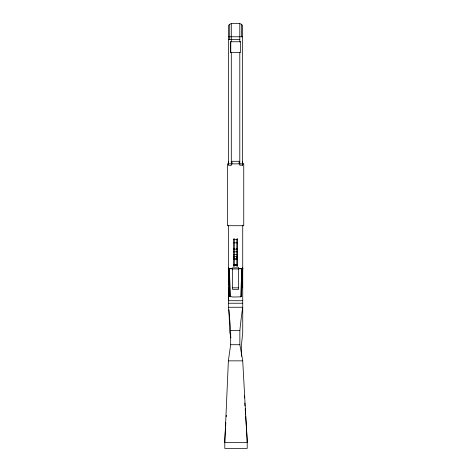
<?xml version="1.0" encoding="UTF-8"?>
<svg xmlns="http://www.w3.org/2000/svg" width="472" height="472" viewBox="0 0 472 472"><rect width="100%" height="100%" fill="white"/><g stroke="black" fill="none" stroke-linecap="round" stroke-linejoin="round"><path stroke-width="0.71" d="M241.44 353.41L241.693 342.578L242.726 332.477L242.726 225.185M228.377 267.854L229.793 296.445L233.31 297.035L240.72 296.841L241.841 268.568L242.726 267.854L242.36 275.831M228.377 307.26A41.023 1.829 86 0 1 230.672 330.595L230.672 344.719A30.243 0.684 -82.1 0 0 228.377 360.85L224.79 442.394L247.21 442.394L242.726 360.85A30.409 0.855 80.2 0 0 239.859 344.719L239.859 330.595A41.099 2.283 -85 0 1 242.726 307.26L228.377 307.26L228.377 225.185M241.817 288.038L242.75 268.167L241.452 296.445L240.72 296.841M229.811 296.133L229.793 296.445L229.262 268.568L228.354 268.167L228.377 269.058M242.614 165.342L242.614 25.447L241.393 24.284L239.8 23.6L231.298 23.6L229.711 24.284L228.489 25.447L228.489 165.342L231.298 165.342L231.298 52.451M236.802 239.593L237.622 239.581L233.504 239.581L234.324 239.623M228.489 36.769L242.614 36.769M228.489 39.447L239.8 39.447M228.489 161.282L228.377 164.227M242.614 161.282L242.726 164.227M242.614 165.2L239.8 165.2L239.8 52.451M233.504 242.809L237.622 242.809M233.504 248.815L234.324 248.815M236.802 248.815L237.622 248.815M233.504 249.175L237.622 249.175M233.504 251.322L234.324 251.322M236.802 251.322L237.622 251.322M233.504 251.824L237.622 251.824M233.504 254.343L237.622 254.343M233.504 254.874L234.324 254.874M236.802 254.874L237.622 254.874M233.504 256.638L237.622 256.638M233.504 257.016L234.324 257.016M236.802 257.016L237.622 257.016M236.802 257.146L237.622 257.146M236.802 257.399L237.622 257.399M236.802 257.671L237.622 257.671M236.802 257.806L237.622 257.806M236.802 257.954L237.622 257.954M236.802 258.048L237.622 258.048M236.802 258.243L237.622 258.243M236.802 258.544L237.622 258.544M233.504 258.685L237.622 258.685M233.504 258.868L234.324 258.868M236.802 258.868L237.622 258.868M233.504 259.334L237.622 259.334M233.504 259.5L234.324 259.5M236.802 259.5L237.622 259.5M233.504 264.627L237.622 264.585M233.504 264.945L237.622 264.945M233.504 265.494L234.324 265.494M236.802 265.494L237.622 265.494M233.504 265.624L237.622 265.553M238.625 267.854L232.478 267.854L232.478 289.33L238.625 289.33L238.625 267.807M228.377 268.727L228.767 268.727M229.557 268.727L232.153 268.727M238.95 268.727L241.546 268.727M242.337 268.727L242.726 268.727M232.478 268.963L238.625 268.963M232.478 287.832L238.625 287.832M228.377 300.711L242.726 300.711M228.377 303.236L242.726 303.236M230.672 330.595L239.859 330.595M230.672 344.719L239.859 344.719M228.377 360.85L242.726 360.85M241.434 296.133L241.452 296.445L241.841 268.568L240.915 268.651A8.319 0.625 0 0 1 238.407 268.763M228.354 268.167L229.392 288.038M230.531 296.841L229.262 268.568L230.188 268.651A8.319 0.625 0 0 0 232.696 268.763M228.377 287.584L228.489 292.18A49.643 0.696 88.6 0 0 228.684 299.921M241.393 24.284L241.393 36.769M239.8 23.6L239.8 41.766M239.121 163.89L239.121 161.282L231.982 161.282L231.982 163.985M231.298 23.6L231.298 41.766M230.784 41.766L230.784 52.451M229.711 24.284L229.711 39.447M228.967 309.785A49.643 0.696 88.6 0 0 229.811 332.471A7.363 0.36 80.2 0 1 230.926 337.846M225.474 428.452A291.843 5.57 -86.7 0 0 224.79 439.521L224.79 448.4L247.21 448.4L247.21 439.521A291.897 5.847 86.5 0 0 246.638 430.659M225.569 426.983A291.843 5.57 -86.7 0 1 225.84 422.587M226.212 416.746A291.843 5.57 -86.7 0 1 226.3 415.289M241.416 354.319A291.897 5.847 86.5 0 1 241.564 356.325M244.313 395.837A291.897 5.847 86.5 0 1 244.461 397.979M244.797 402.994A291.897 5.847 86.5 0 1 244.992 405.873M245.186 408.764A291.897 5.847 86.5 0 1 245.576 414.563M245.67 416.015A291.897 5.847 86.5 0 1 246.537 429.19M240.513 41.766L230.59 41.766L230.59 52.451L240.513 52.451L240.513 41.766M243.747 163.861L227.357 163.861L227.357 225.71L243.747 225.71L243.747 163.861M234.324 238.968L233.504 238.968L233.504 266.238L234.324 266.238L234.324 238.968M237.622 238.968L236.802 238.968L236.802 266.238L237.622 266.238L237.622 238.968"/></g></svg>
